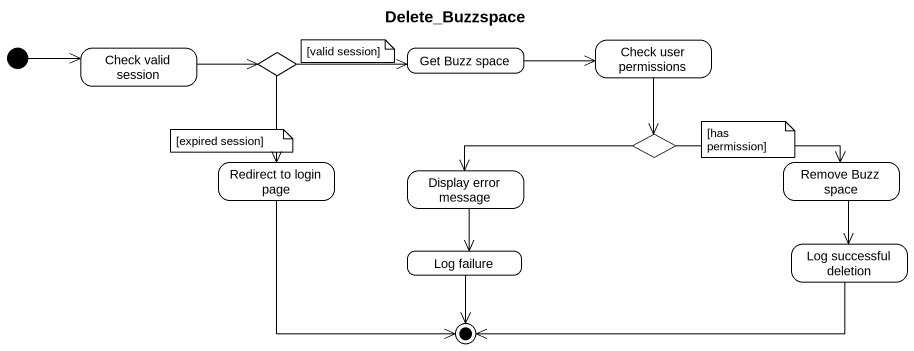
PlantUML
@startuml
title Delete_Buzzspace
hide empty description
state "Check valid session" as Check_valid_session
state choice1 <<choice>>
state "Get Buzz space" as Get_Buzz_space
state "Check user permissions" as Check_user_permissions
state choice2 <<choice>>
state "Redirect to login page" as Redirect_to_login_page
state "Display error message" as Display_error_message
state "Remove Buzz space" as Remove_Buzz_space
state "Log failure" as Log_failure
state "Log successful deletion" as Log_successful_deletion
[*] -right-> Check_valid_session
Check_valid_session -right-> choice1
choice1 -right-> Get_Buzz_space
choice1 --> Redirect_to_login_page
Get_Buzz_space -right-> Check_user_permissions
Check_user_permissions --> choice2
choice2 -left-> Display_error_message
choice2 -right-> Remove_Buzz_space
Display_error_message --> Log_failure
Remove_Buzz_space --> Log_successful_deletion
Redirect_to_login_page --> [*]
Log_failure --> [*]
Log_successful_deletion -left-> [*]
note as N1
  [valid session]
end note
note as N2
  [expired session]
end note
note as N3
  [has permission]
end note
@enduml
